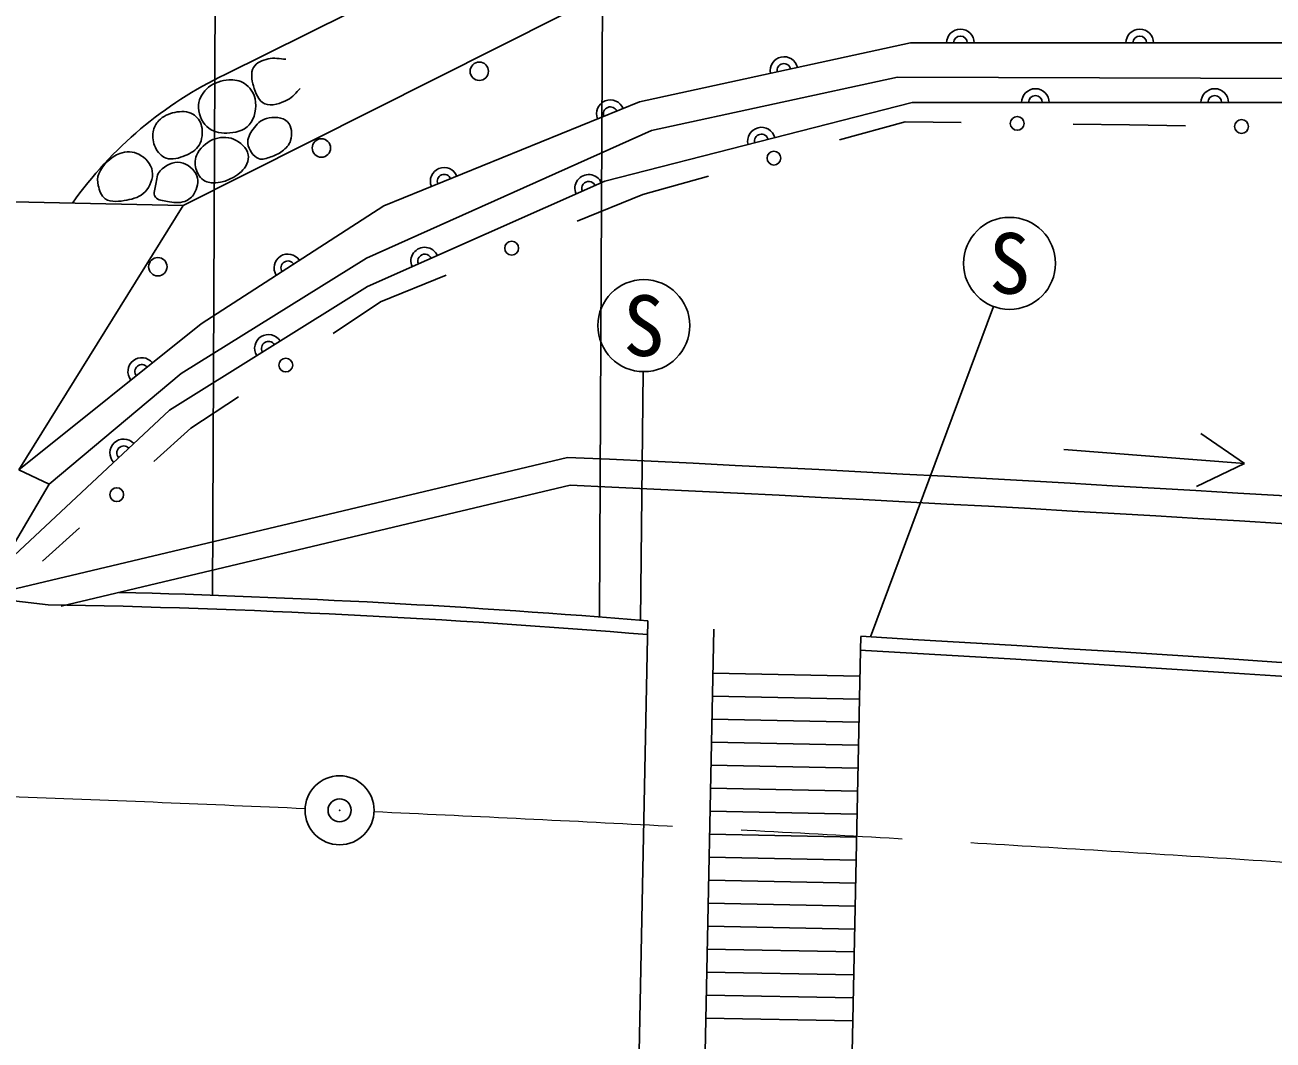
# Model space of a CAD drawing. Units: millimetres, scale not verified. Extents: x 40000 to 680000, y 20000 to 380000.
# Drawn here: x 363883 to 391022, y 296869 to 318939 of the extents above; entities that cross this region are included whole.
import ezdxf
from ezdxf.enums import TextEntityAlignment as Align

# ---------------------------------------------------------------- set-up
doc = ezdxf.new("R2010")
doc.units = ezdxf.units.MM
doc.header["$LTSCALE"] = 1000
doc.header["$PDMODE"] = 32
doc.header["$PDSIZE"] = 500
doc.linetypes.add('CHAIN', pattern=[18.5, 12, -1.5, 3.5, -1.5])
for name, color, linetype, lineweight in [('M-BGD', 7, 'Continuous', 25), ('M-BGD-EXST', 7, 'Continuous', 25), ('M-BMK', 2, 'CHAIN', 13), ('M-BMK-SRVR', 3, 'Continuous', 25), ('M-STR-HTXT', 7, 'Continuous', 13), ('M-STR-STRC', 7, 'Continuous', 25)]:
    doc.layers.add(name, color=color, linetype=linetype, lineweight=lineweight)
doc.styles.add('ＭＳ ゴシック', font='')
doc.styles.get('ＭＳ ゴシック').set_extended_font_data('MS Gothic')

msp = doc.modelspace()

# ---------------------------------------------------------------- linework, layer by layer
at = {"layer": 'M-BGD'}
for p, q in [((367323, 315012), (375542, 319143)), ((377243, 317265), (383136, 318547)), ((383136, 318547), (392724, 318547)), ((377510, 316647), (382854, 317807)), ((382854, 317807), (392442, 317776)), ((371686, 315005), (377243, 317265)), ((376491, 315544), (383178, 317253)), ((383178, 317253), (392431, 317253)), ((381594, 316439), (383020, 316834)), ((383020, 316834), (384239, 316817)), ((386678, 316782), (387898, 316765)), ((387898, 316765), (389117, 316748)), ((371312, 313868), (377510, 316647)), ((377317, 315254), (378743, 315649)), ((371331, 313253), (376491, 315544)), ((363289, 315104), (367323, 315012)), ((375892, 314670), (377317, 315254)), ((363747, 309265), (367323, 315012)), ((367716, 312440), (371686, 315005)), ((367281, 311364), (371312, 313868)), ((371615, 312918), (373040, 313502)), ((367025, 310566), (371331, 313253)), ((370584, 312231), (371615, 312918)), ((363747, 309265), (367716, 312440)), ((364411, 308952), (367281, 311364)), ((367493, 310169), (368523, 310856)), ((367025, 310566), (363304, 307091)), ((366685, 309448), (367493, 310169)), ((375679, 309538), (362926, 306503)), ((363747, 309265), (364411, 308952)), ((364411, 308952), (363304, 307091)), ((375736, 308935), (364671, 306302)), ((364263, 307284), (365071, 308005)), ((364384, 306335), (362926, 306503)), ((382055, 305646), (382049, 305346))]:
    msp.add_line(p, q, dxfattribs=at)
msp.add_lwpolyline([(375480, 321119), (370941, 319206), (368233, 317862)], dxfattribs=at)
for centre, radius in [((373762, 317932), 200), ((385459, 316799), 150), ((390337, 316731), 150), ((370330, 316264), 200), ((380168, 316044), 150), ((374466, 314086), 150), ((366772, 313682), 200), ((369554, 311544), 150), ((365878, 308727), 150)]:
    msp.add_circle(centre, radius, dxfattribs=at)
for centre, radius, start, end in [((384223, 318547), 300, 360, 180), ((384223, 318547), 150, 360, 180), ((388123, 318547), 300, 360, 180), ((388123, 318547), 150, 360, 180), ((380387, 317949), 300, 12.2771, 192.2771), ((380387, 317949), 150, 12.2771, 192.2771), ((371946, 310092), 8612, 115.538, 144.7121), ((385854, 317253), 300, 360, 180), ((389754, 317253), 300, 360, 180), ((376611, 317008), 300, 22.1263, 202.1263), ((385854, 317253), 150, 360, 180), ((389754, 317253), 150, 360, 180), ((376611, 317008), 150, 22.1263, 202.1263), ((379897, 316414), 300, 14.3436, 194.3436), ((379897, 316414), 150, 14.3436, 194.3436), ((372998, 315539), 300, 22.1263, 202.1263), ((372998, 315539), 150, 22.1263, 202.1263), ((376140, 315387), 300, 23.931, 203.931), ((376140, 315387), 150, 23.931, 203.931), ((372575, 313805), 300, 23.931, 203.931), ((369600, 313658), 300, 32.8687, 212.8687), ((369600, 313658), 150, 32.8687, 212.8687), ((372575, 313805), 150, 23.931, 203.931), ((369177, 311909), 300, 31.9688, 211.9688), ((369177, 311909), 150, 31.9688, 211.9688), ((366422, 311405), 300, 38.6598, 218.6598), ((366422, 311405), 150, 38.6598, 218.6598), ((366029, 309635), 300, 43.0419, 223.0419), ((366029, 309635), 150, 43.0419, 223.0419), ((328845, -706070), 1016687, 80.77999, 87.35974), ((328845, -706070), 1016087, 80.77999, 87.35497), ((328845, -706070), 1016087, 80.77999, 87.35497), ((360704, 101390), 205278, 85.3274, 88.541), ((360704, 101390), 204978, 85.32224, 88.97107), ((323031, -720473), 1027816, 78.62927, 86.70789), ((323031, -720473), 1027516, 78.62913, 86.70789)]:
    msp.add_arc(centre, radius, start, end, dxfattribs=at)
for points, knots in [([(369556, 318195), (369428, 318198), (369295, 318236), (369171, 318204), (369051, 318173), (368913, 318124), (368852, 318016), (368785, 317899), (368814, 317742), (368852, 317612), (368894, 317466), (368957, 317289), (369096, 317227), (369250, 317158), (369442, 317238), (369594, 317311), (369704, 317364), (369776, 317474), (369867, 317556)], [0, 0, 0, 0, 1, 1, 1, 2, 2, 2, 3, 3, 3, 4, 4, 4, 5, 5, 5, 6, 6, 6, 6]), ([(368758, 316766), (368643, 316636), (368442, 316591), (368269, 316588), (368117, 316585), (367946, 316624), (367837, 316729), (367715, 316844), (367646, 317032), (367658, 317199), (367669, 317346), (367762, 317489), (367874, 317584), (367994, 317685), (368160, 317734), (368316, 317744), (368431, 317751), (368558, 317733), (368654, 317669), (368768, 317592), (368863, 317465), (368889, 317330), (368925, 317141), (368885, 316911), (368758, 316766)], [0, 0, 0, 0, 1, 1, 1, 2, 2, 2, 3, 3, 3, 4, 4, 4, 5, 5, 5, 6, 6, 6, 7, 7, 7, 8, 8, 8, 8]), ([(367667, 316325), (367604, 316217), (367483, 316147), (367367, 316099), (367238, 316046), (367085, 315998), (366953, 316043), (366848, 316078), (366767, 316178), (366718, 316278), (366667, 316380), (366653, 316504), (366671, 316616), (366686, 316706), (366729, 316796), (366793, 316860), (366885, 316953), (367013, 317014), (367141, 317039), (367271, 317064), (367421, 317067), (367536, 317001), (367629, 316947), (367698, 316843), (367724, 316738), (367757, 316603), (367738, 316445), (367667, 316325)], [0, 0, 0, 0, 1, 1, 1, 2, 2, 2, 3, 3, 3, 4, 4, 4, 5, 5, 5, 6, 6, 6, 7, 7, 7, 8, 8, 8, 9, 9, 9, 9]), ([(368729, 316362), (368714, 316471), (368778, 316583), (368842, 316672), (368915, 316774), (369013, 316875), (369133, 316907), (369284, 316947), (369484, 316942), (369594, 316832), (369690, 316736), (369694, 316560), (369660, 316428), (369634, 316331), (369550, 316256), (369472, 316193), (369401, 316136), (369314, 316098), (369227, 316071), (369143, 316044), (369046, 315998), (368964, 316033), (368840, 316086), (368748, 316229), (368729, 316362)], [0, 0, 0, 0, 1, 1, 1, 2, 2, 2, 3, 3, 3, 4, 4, 4, 5, 5, 5, 6, 6, 6, 7, 7, 7, 8, 8, 8, 8]), ([(367837, 315526), (367728, 315557), (367651, 315674), (367611, 315780), (367573, 315879), (367570, 316001), (367611, 316099), (367676, 316252), (367815, 316383), (367968, 316447), (368107, 316505), (368280, 316514), (368419, 316456), (368562, 316396), (368710, 316270), (368739, 316118), (368763, 315988), (368686, 315840), (368588, 315751), (368395, 315576), (368088, 315454), (367837, 315526)], [0, 0, 0, 0, 1, 1, 1, 2, 2, 2, 3, 3, 3, 4, 4, 4, 5, 5, 5, 6, 6, 6, 7, 7, 7, 7]), ([(365948, 316146), (366077, 316195), (366238, 316190), (366361, 316127), (366500, 316056), (366627, 315915), (366652, 315761), (366679, 315603), (366601, 315427), (366493, 315310), (366395, 315203), (366240, 315157), (366098, 315131), (365944, 315103), (365759, 315074), (365628, 315159), (365536, 315219), (365501, 315344), (365478, 315451), (365459, 315533), (365452, 315627), (365487, 315704), (365574, 315898), (365748, 316071), (365948, 316146)], [0, 0, 0, 0, 1, 1, 1, 2, 2, 2, 3, 3, 3, 4, 4, 4, 5, 5, 5, 6, 6, 6, 7, 7, 7, 8, 8, 8, 8]), ([(366728, 315479), (366745, 315579), (366752, 315695), (366822, 315770), (366930, 315886), (367106, 315972), (367263, 315949), (367415, 315926), (367565, 315801), (367620, 315657), (367667, 315536), (367628, 315385), (367564, 315272), (367520, 315195), (367441, 315133), (367357, 315103), (367239, 315061), (367105, 315081), (366981, 315103), (366890, 315119), (366771, 315120), (366718, 315197), (366665, 315275), (366711, 315386), (366728, 315479)], [0, 0, 0, 0, 1, 1, 1, 2, 2, 2, 3, 3, 3, 4, 4, 4, 5, 5, 5, 6, 6, 6, 7, 7, 7, 8, 8, 8, 8])]:
    msp.add_open_spline(points, degree=3, knots=knots, dxfattribs=at)
at = {"layer": 'M-BGD-EXST'}
for p, q in [((367964, 306540), (368029, 323078)), ((382272, 305633), (384943, 312819)), ((377268, 305999), (377328, 311402)), ((390402, 309406), (389449, 310059)), ((386476, 309710), (390402, 309406)), ((390402, 309406), (389360, 308907))]:
    msp.add_line(p, q, dxfattribs=at)
for centre in [(385292, 313756), (377339, 312402)]:
    msp.add_circle(centre, 1000, dxfattribs=at)
at = {"layer": 'M-BMK'}
for start, end in [(87.46816, 93.09202), (81.78897, 87.38339)]:
    msp.add_arc((325187, -710993), 1013880, start, end, dxfattribs=at)
at = {"layer": 'M-BMK-SRVR'}
msp.add_circle((370724, 301864), 750, dxfattribs=at)
msp.add_point((370724, 301864), dxfattribs=at)
at = {"layer": 'M-STR-HTXT'}
msp.add_arc((365496, -666203), 1003967, 77.83145, 89.97901, dxfattribs=at)
at = {"layer": 'M-STR-STRC'}
for p, q in [((376477, 326180), (376374, 306069)), ((377426, 305986), (377140, 291862)), ((378860, 305804), (378596, 292761)), ((382049, 305346), (381810, 293542)), ((382037, 304782), (378841, 304847)), ((382027, 304282), (378830, 304347)), ((382017, 303782), (378820, 303847)), ((382007, 303283), (378810, 303347)), ((381997, 302783), (378800, 302847)), ((381987, 302283), (378790, 302347)), ((381977, 301783), (378780, 301848)), ((381967, 301283), (378770, 301348)), ((381957, 300783), (378760, 300848)), ((381946, 300283), (378750, 300348)), ((381936, 299783), (378739, 299848)), ((381926, 299283), (378729, 299348)), ((381916, 298784), (378719, 298848)), ((381906, 298284), (378709, 298348)), ((381896, 297784), (378699, 297848)), ((381886, 297284), (378689, 297348))]:
    msp.add_line(p, q, dxfattribs=at)

# ---------------------------------------------------------------- texts
at = {"layer": 'M-BGD-EXST', "style": 'ＭＳ ゴシック'}
for p in [(385292, 313756), (377339, 312402)]:
    msp.add_text('S', height=1320, dxfattribs=at).set_placement(p, align=Align.MIDDLE_CENTER)

doc.saveas('drawing.dxf')
